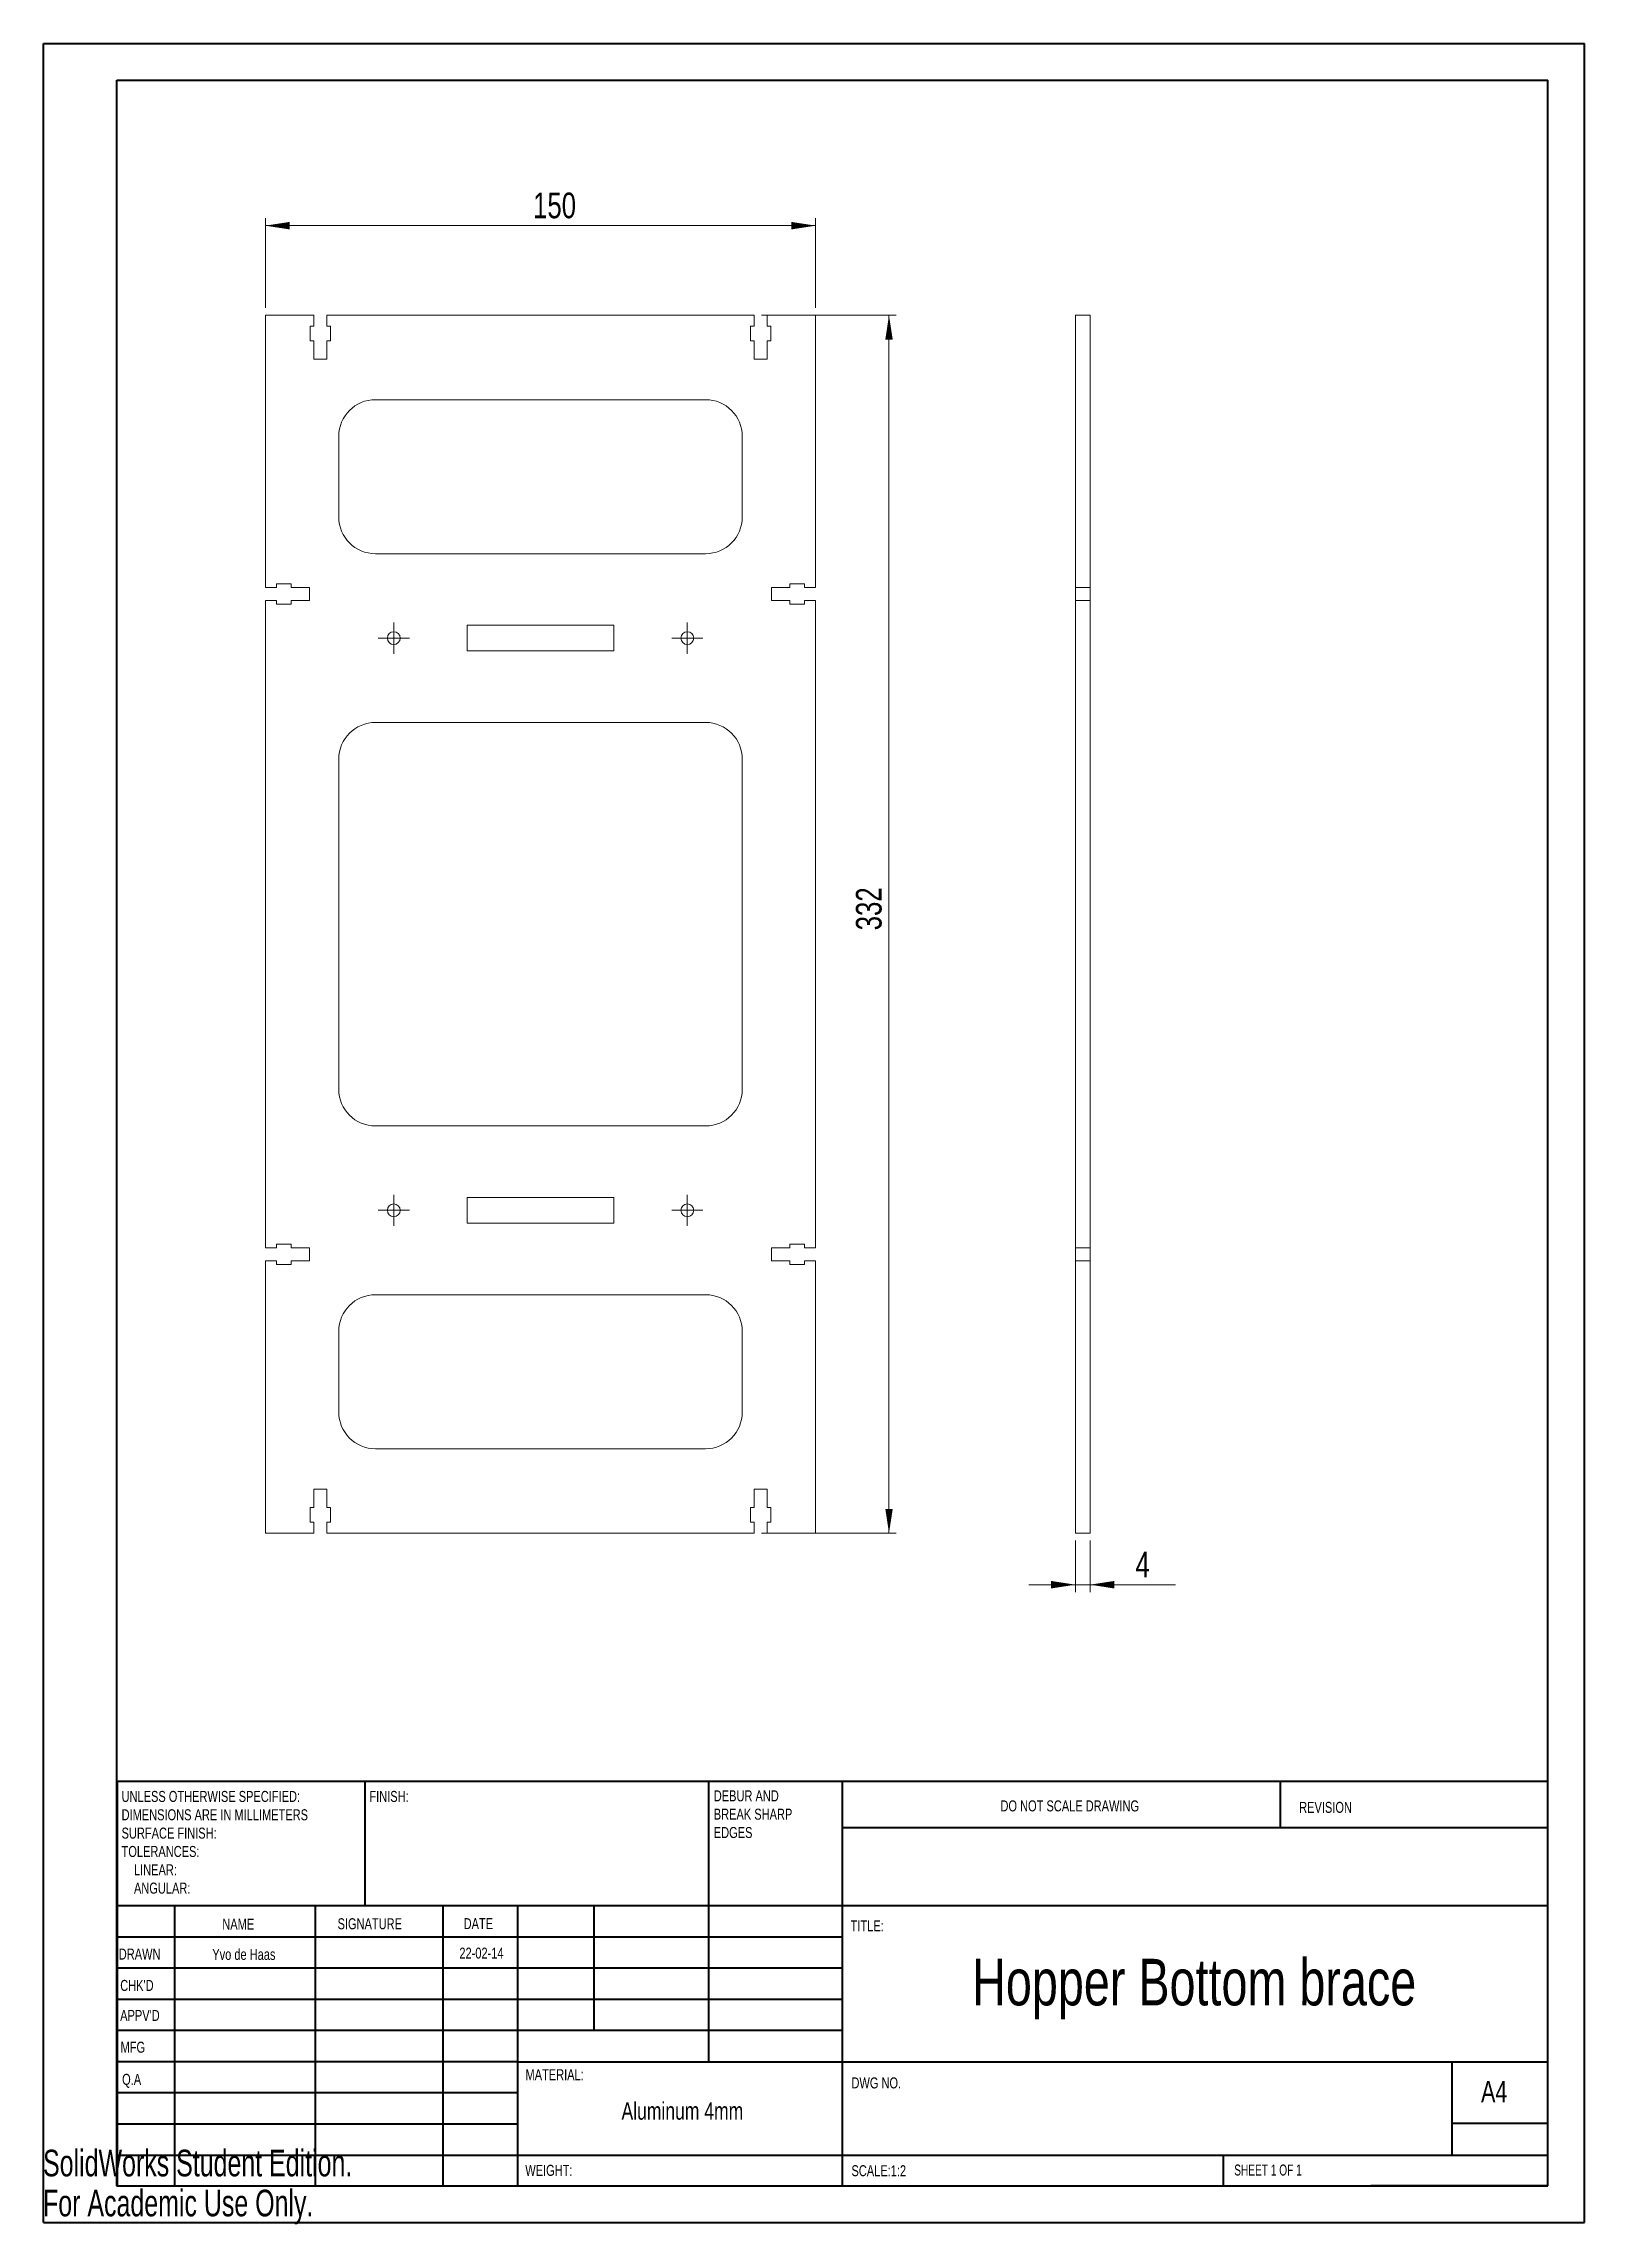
# Model space of a CAD drawing. Header units: millimetres. Extents: x 0 to 210, y 0 to 297.
import ezdxf

# ---------------------------------------------------------------- set-up
doc = ezdxf.new("R2010")
doc.units = ezdxf.units.MM
doc.styles.add('SLDTEXTSTYLE0', font='TXT', dxfattribs={"width": 0.75})
doc.styles.add('SLDTEXTSTYLE1', font='TXT', dxfattribs={"width": 0.6875})
doc.styles.add('SLDTEXTSTYLE2', font='TXT', dxfattribs={"width": 0.7})
doc.dimstyles.new('SLDDIMSTYLE0', dxfattribs={"dimtxt": 3.5, "dimasz": 3.302, "dimexe": 0, "dimexo": 0.0625, "dimgap": 0.875, "dimtad": 1, "dimlfac": 2, "dimrnd": 1e-09, "dimzin": 12, "dimdsep": 46, "dimtxsty": 'SLDTEXTSTYLE0', "dimsah": 1, "dimcen": 0.09, "dimadec": 0, "dimazin": 3, "dimtfac": 1, "dimtofl": 0, "dimtmove": 0, "dimatfit": 3, "dimfxl": 0, "dimfrac": 2, "dimtolj": 1, "dimtzin": 12, "dimarcsym": 0})
doc.dimstyles.new('SLDDIMSTYLE1', dxfattribs={"dimtxt": 3.5, "dimasz": 3.302, "dimexe": 0, "dimexo": 0.0625, "dimgap": 0.875, "dimtad": 1, "dimlfac": 2, "dimrnd": 1e-09, "dimzin": 12, "dimdsep": 46, "dimtxsty": 'SLDTEXTSTYLE0', "dimsah": 1, "dimcen": 0.09, "dimadec": 0, "dimazin": 3, "dimtfac": 1, "dimtmove": 0, "dimatfit": 0, "dimfxl": 0, "dimfrac": 2, "dimtolj": 1, "dimtzin": 12, "dimarcsym": 0})

# ---------------------------------------------------------------- blocks, each defined once
blk = doc.blocks.new('SW_NOTE_0')
at = {"color": 0, "linetype": 'Continuous', "lineweight": 0, "char_height": 1.5, "attachment_point": 1, "style": 'SLDTEXTSTYLE0'}
for s, insert in [('DEBUR AND', (0, 1.93)), ('BREAK SHARP', (0, -0.57)), ('EDGES', (0, -3.07))]:
    blk.add_mtext(s, dxfattribs=dict(at, insert=insert))
blk = doc.blocks.new('SW_NOTE_1')
at = {"color": 0, "linetype": 'Continuous', "lineweight": 0, "char_height": 1.5, "attachment_point": 1, "style": 'SLDTEXTSTYLE0'}
for s, insert in [('UNLESS OTHERWISE SPECIFIED:', (0, 1.93)), ('DIMENSIONS ARE IN MILLIMETERS', (0, -0.57)), ('TOLERANCES:', (0, -5.57)), ('SURFACE FINISH:', (0, -3.07)), ('LINEAR:', (1.69, -8.07)), ('ANGULAR:', (1.69, -10.57))]:
    blk.add_mtext(s, dxfattribs=dict(at, insert=insert))
blk = doc.blocks.new('_D')
at = {"color": 7, "linetype": 'Continuous', "lineweight": 0}
for p, q in [((30.3, 261.18), (30.3, 273.4)), ((30.3, 272.4), (105.3, 272.4)), ((105.3, 261.18), (105.3, 273.4))]:
    blk.add_line(p, q, dxfattribs=at)
for points in [[(30.3, 272.4), (33.61, 271.89), (33.61, 272.91)], [(105.3, 272.4), (102, 272.91), (102, 271.89)]]:
    blk.add_solid(points, dxfattribs=at)
at = {"color": 7, "linetype": 'Continuous', "lineweight": 0, "insert": (66.79, 276.91, 1.05), "char_height": 3.5, "attachment_point": 1, "style": 'SLDTEXTSTYLE0'}
blk.add_mtext('150', dxfattribs=at)
blk = doc.blocks.new('_D_1')
at = {"color": 7, "linetype": 'Continuous', "lineweight": 0}
for p, q in [((97.93, 260.18), (116.3, 260.18)), ((115.3, 260.18), (115.3, 94.18)), ((97.93, 94.18), (116.3, 94.18))]:
    blk.add_line(p, q, dxfattribs=at)
for points in [[(115.3, 260.18), (114.8, 256.88), (115.81, 256.88)], [(115.3, 94.18), (115.81, 97.48), (114.8, 97.48)]]:
    blk.add_solid(points, dxfattribs=at)
at = {"color": 7, "linetype": 'Continuous', "lineweight": 0, "insert": (110.79, 176.35, 1.05), "char_height": 3.5, "attachment_point": 1, "rotation": 90, "style": 'SLDTEXTSTYLE0'}
blk.add_mtext('332', dxfattribs=at)
blk = doc.blocks.new('SW_CENTERMARKSYMBOL_0')
at = {"color": 0, "linetype": 'Continuous', "lineweight": 0}
for p, q in [((-1.25, 0), (-2.125, 0)), ((0, 0), (-1.25, 0)), ((0, 1.25), (0, 2.125)), ((0, 0), (0, 1.25)), ((0, 0), (0, -1.25)), ((0, 0), (1.25, 0)), ((1.25, 0), (2.125, 0)), ((0, -1.25), (0, -2.125))]:
    blk.add_line(p, q, dxfattribs=at)
blk = doc.blocks.new('SW_CENTERMARKSYMBOL_1')
at = {"color": 0, "linetype": 'Continuous', "lineweight": 0}
for p, q in [((-1.25, 0), (-2.125, 0)), ((0, 0), (-1.25, 0)), ((0, 1.25), (0, 2.125)), ((0, 0), (0, 1.25)), ((0, 0), (0, -1.25)), ((0, 0), (1.25, 0)), ((1.25, 0), (2.125, 0)), ((0, -1.25), (0, -2.125))]:
    blk.add_line(p, q, dxfattribs=at)
blk = doc.blocks.new('SW_CENTERMARKSYMBOL_2')
at = {"color": 0, "linetype": 'Continuous', "lineweight": 0}
for p, q in [((-1.25, 0), (-2.125, 0)), ((0, 0), (-1.25, 0)), ((0, 1.25), (0, 2.125)), ((0, 0), (0, 1.25)), ((0, 0), (0, -1.25)), ((0, 0), (1.25, 0)), ((1.25, 0), (2.125, 0)), ((0, -1.25), (0, -2.125))]:
    blk.add_line(p, q, dxfattribs=at)
blk = doc.blocks.new('SW_CENTERMARKSYMBOL_3')
at = {"color": 0, "linetype": 'Continuous', "lineweight": 0}
for p, q in [((-1.25, 0), (-2.125, 0)), ((0, 0), (-1.25, 0)), ((0, 1.25), (0, 2.125)), ((0, 0), (0, 1.25)), ((0, 0), (0, -1.25)), ((0, 0), (1.25, 0)), ((1.25, 0), (2.125, 0)), ((0, -1.25), (0, -2.125))]:
    blk.add_line(p, q, dxfattribs=at)
blk = doc.blocks.new('_D_2')
at = {"color": 7, "linetype": 'Continuous', "lineweight": 0}
for p, q in [((140.7, 93.18), (140.7, 86.15)), ((142.7, 93.18), (142.7, 86.15)), ((140.7, 87.15), (134.35, 87.15)), ((140.7, 87.15), (142.7, 87.15)), ((142.7, 87.15), (154.33, 87.15))]:
    blk.add_line(p, q, dxfattribs=at)
for points in [[(140.7, 87.15), (137.4, 87.66), (137.4, 86.64)], [(142.7, 87.15), (146, 86.64), (146, 87.66)]]:
    blk.add_solid(points, dxfattribs=at)
at = {"color": 7, "linetype": 'Continuous', "lineweight": 0, "insert": (148.9, 91.66, 0.05), "char_height": 3.5, "attachment_point": 1, "style": 'SLDTEXTSTYLE0'}
blk.add_mtext('4', dxfattribs=at)

msp = doc.modelspace()

# ---------------------------------------------------------------- linework, layer by layer
at = {"color": 7, "linetype": 'Continuous', "lineweight": 40}
for p, q in [((0.0788, 0.2148), (0.0788, 297.2148)), ((0.0788, 297.2148), (210.0788, 297.2148)), ((210.0788, 0.2148), (210.0788, 297.2148)), ((210.0788, 292.2148), (210.0788, 297.2148)), ((10.0788, 292.2148), (205.0788, 292.2148)), ((10.0788, 5.2148), (10.0788, 292.2148)), ((205.0788, 5.2148), (205.0788, 292.2148)), ((10.1108, 60.3709), (205.0788, 60.3709)), ((10.1108, 60.3709), (10.1108, 5.1209)), ((43.9108, 43.3709), (43.9108, 60.3709)), ((90.7108, 60.3709), (90.7108, 22.1209)), ((108.9108, 60.3709), (108.9108, 5.1209)), ((168.6788, 54.0898), (168.6788, 60.4648)), ((205.0788, 53.9959), (108.9108, 53.9959)), ((205.0788, 43.3709), (10.1108, 43.3709)), ((17.9108, 43.3709), (17.9108, 5.1209)), ((37.1018, 43.3709), (37.1018, 5.1209)), ((54.5097, 43.3709), (54.5097, 5.1209)), ((64.7108, 5.1209), (64.7108, 43.3709)), ((75.1108, 26.3709), (75.1108, 43.3709)), ((108.9108, 39.1209), (10.1108, 39.1209)), ((108.9108, 34.8709), (10.1108, 34.8709)), ((108.9108, 30.6209), (10.1108, 30.6209)), ((108.9108, 26.3709), (10.1108, 26.3709)), ((64.7108, 22.1209), (10.1108, 22.1209)), ((64.7108, 22.1209), (205.0788, 22.1209)), ((192.0788, 9.4648), (192.0788, 22.2148)), ((64.7108, 17.8709), (10.1108, 17.8709)), ((64.7108, 13.6209), (10.1108, 13.6209)), ((205.0788, 13.7148), (192.0788, 13.7148)), ((10.1108, 9.3709), (205.0788, 9.3709)), ((160.8788, 5.2148), (160.8788, 9.4648)), ((10.0788, 5.2148), (205.0788, 5.2148)), ((205.0788, 5.2148), (180.9883, 5.2148)), ((0.0788, 0.2148), (210.0788, 0.2148))]:
    msp.add_line(p, q, dxfattribs=at)
at = {"color": 7, "linetype": 'Continuous', "lineweight": 15}
for p, q in [((30.3047, 260.1807), (30.3047, 223.0557)), ((36.9297, 260.1807), (30.3047, 260.1807)), ((36.9297, 258.6807), (36.4297, 258.6807)), ((36.4297, 258.6807), (36.4297, 256.6807)), ((36.9297, 260.1807), (36.9297, 258.6807)), ((38.6797, 258.6807), (38.6797, 260.1807)), ((96.9297, 260.1807), (38.6797, 260.1807)), ((39.1797, 258.6807), (38.6797, 258.6807)), ((39.1797, 256.6807), (39.1797, 258.6807)), ((96.9297, 258.6807), (96.4297, 258.6807)), ((96.4297, 258.6807), (96.4297, 256.6807)), ((96.9297, 260.1807), (96.9297, 258.6807)), ((98.6797, 258.6807), (98.6797, 260.1807)), ((105.3047, 260.1807), (98.6797, 260.1807)), ((99.1797, 258.6807), (98.6797, 258.6807)), ((99.1797, 256.6807), (99.1797, 258.6807)), ((105.3047, 223.0557), (105.3047, 260.1807)), ((140.7025, 223.0557), (140.7025, 260.1807)), ((142.7025, 260.1807), (140.7025, 260.1807)), ((142.7025, 223.0557), (142.7025, 260.1807)), ((36.4297, 256.6807), (36.9297, 256.6807)), ((36.9297, 256.6807), (36.9297, 254.1807)), ((38.6797, 254.1807), (38.6797, 256.6807)), ((38.6797, 256.6807), (39.1797, 256.6807)), ((96.4297, 256.6807), (96.9297, 256.6807)), ((96.9297, 256.6807), (96.9297, 254.1807)), ((98.6797, 254.1807), (98.6797, 256.6807)), ((98.6797, 256.6807), (99.1797, 256.6807)), ((36.9297, 254.1807), (38.6797, 254.1807)), ((96.9297, 254.1807), (98.6797, 254.1807)), ((90.3047, 248.6807), (45.3047, 248.6807)), ((40.3047, 243.6807), (40.3047, 232.6807)), ((95.3047, 232.6807), (95.3047, 243.6807)), ((45.3047, 227.6807), (90.3047, 227.6807)), ((31.8047, 223.0557), (30.3047, 223.0557)), ((33.8047, 223.5557), (31.8047, 223.5557)), ((31.8047, 223.5557), (31.8047, 223.0557)), ((33.8047, 223.0557), (33.8047, 223.5557)), ((36.3047, 223.0557), (33.8047, 223.0557)), ((36.3047, 221.3057), (36.3047, 223.0557)), ((101.8047, 223.0557), (99.3047, 223.0557)), ((99.3047, 223.0557), (99.3047, 221.3057)), ((103.8047, 223.5557), (101.8047, 223.5557)), ((101.8047, 223.5557), (101.8047, 223.0557)), ((103.8047, 223.0557), (103.8047, 223.5557)), ((105.3047, 223.0557), (103.8047, 223.0557)), ((142.7025, 223.0557), (140.7025, 223.0557)), ((140.7025, 223.0557), (140.7025, 221.3057)), ((142.7025, 223.0557), (142.7025, 221.3057)), ((30.3047, 221.3057), (31.8047, 221.3057)), ((30.3047, 221.3057), (30.3047, 133.0557)), ((31.8047, 221.3057), (31.8047, 220.8057)), ((31.8047, 220.8057), (33.8047, 220.8057)), ((33.8047, 220.8057), (33.8047, 221.3057)), ((33.8047, 221.3057), (36.3047, 221.3057)), ((99.3047, 221.3057), (101.8047, 221.3057)), ((101.8047, 221.3057), (101.8047, 220.8057)), ((101.8047, 220.8057), (103.8047, 220.8057)), ((103.8047, 220.8057), (103.8047, 221.3057)), ((103.8047, 221.3057), (105.3047, 221.3057)), ((105.3047, 133.0557), (105.3047, 221.3057)), ((140.7025, 133.0557), (140.7025, 221.3057)), ((142.7025, 221.3057), (140.7025, 221.3057)), ((142.7025, 133.0557), (142.7025, 221.3057)), ((77.8047, 217.9307), (57.8047, 217.9307)), ((57.8047, 217.9307), (57.8047, 214.4307)), ((77.8047, 214.4307), (77.8047, 217.9307)), ((57.8047, 214.4307), (77.8047, 214.4307)), ((90.3047, 204.6807), (45.3047, 204.6807)), ((40.3047, 199.6807), (40.3047, 154.6807)), ((95.3047, 154.6807), (95.3047, 199.6807)), ((45.3047, 149.6807), (90.3047, 149.6807)), ((77.8047, 139.9307), (57.8047, 139.9307)), ((57.8047, 139.9307), (57.8047, 136.4307)), ((77.8047, 136.4307), (77.8047, 139.9307)), ((57.8047, 136.4307), (77.8047, 136.4307)), ((31.8047, 133.0557), (30.3047, 133.0557)), ((30.3047, 131.3057), (31.8047, 131.3057)), ((30.3047, 131.3057), (30.3047, 94.1807)), ((33.8047, 133.5557), (31.8047, 133.5557)), ((31.8047, 133.5557), (31.8047, 133.0557)), ((31.8047, 131.3057), (31.8047, 130.8057)), ((31.8047, 130.8057), (33.8047, 130.8057)), ((33.8047, 133.0557), (33.8047, 133.5557)), ((36.3047, 133.0557), (33.8047, 133.0557)), ((33.8047, 130.8057), (33.8047, 131.3057)), ((33.8047, 131.3057), (36.3047, 131.3057)), ((36.3047, 131.3057), (36.3047, 133.0557)), ((101.8047, 133.0557), (99.3047, 133.0557)), ((99.3047, 133.0557), (99.3047, 131.3057)), ((99.3047, 131.3057), (101.8047, 131.3057)), ((103.8047, 133.5557), (101.8047, 133.5557)), ((101.8047, 133.5557), (101.8047, 133.0557)), ((101.8047, 131.3057), (101.8047, 130.8057)), ((101.8047, 130.8057), (103.8047, 130.8057)), ((103.8047, 133.0557), (103.8047, 133.5557)), ((105.3047, 133.0557), (103.8047, 133.0557)), ((103.8047, 130.8057), (103.8047, 131.3057)), ((103.8047, 131.3057), (105.3047, 131.3057)), ((105.3047, 94.1807), (105.3047, 131.3057)), ((142.7025, 133.0557), (140.7025, 133.0557)), ((140.7025, 133.0557), (140.7025, 131.3057)), ((140.7025, 94.1807), (140.7025, 131.3057)), ((142.7025, 131.3057), (140.7025, 131.3057)), ((142.7025, 133.0557), (142.7025, 131.3057)), ((142.7025, 94.1807), (142.7025, 131.3057)), ((90.3047, 126.6807), (45.3047, 126.6807)), ((40.3047, 121.6807), (40.3047, 110.6807)), ((95.3047, 110.6807), (95.3047, 121.6807)), ((45.3047, 105.6807), (90.3047, 105.6807)), ((38.6797, 100.1807), (36.9297, 100.1807)), ((36.9297, 100.1807), (36.9297, 97.6807)), ((38.6797, 97.6807), (38.6797, 100.1807)), ((98.6797, 100.1807), (96.9297, 100.1807)), ((96.9297, 100.1807), (96.9297, 97.6807)), ((98.6797, 97.6807), (98.6797, 100.1807)), ((36.9297, 97.6807), (36.4297, 97.6807)), ((36.4297, 97.6807), (36.4297, 95.6807)), ((36.4297, 95.6807), (36.9297, 95.6807)), ((36.9297, 95.6807), (36.9297, 94.1807)), ((39.1797, 97.6807), (38.6797, 97.6807)), ((38.6797, 94.1807), (38.6797, 95.6807)), ((38.6797, 95.6807), (39.1797, 95.6807)), ((39.1797, 95.6807), (39.1797, 97.6807)), ((96.9297, 97.6807), (96.4297, 97.6807)), ((96.4297, 97.6807), (96.4297, 95.6807)), ((96.4297, 95.6807), (96.9297, 95.6807)), ((96.9297, 95.6807), (96.9297, 94.1807)), ((99.1797, 97.6807), (98.6797, 97.6807)), ((98.6797, 94.1807), (98.6797, 95.6807)), ((98.6797, 95.6807), (99.1797, 95.6807)), ((99.1797, 95.6807), (99.1797, 97.6807)), ((30.3047, 94.1807), (36.9297, 94.1807)), ((38.6797, 94.1807), (96.9297, 94.1807)), ((98.6797, 94.1807), (105.3047, 94.1807)), ((142.7025, 94.1807), (140.7025, 94.1807))]:
    msp.add_line(p, q, dxfattribs=at)
for centre in [(47.8047, 216.1807), (87.8047, 216.1807), (47.8047, 138.1807), (87.8047, 138.1807)]:
    msp.add_circle(centre, 0.875, dxfattribs=at)
for centre, start, end in [((45.3047, 243.6807), 90, 180), ((90.3047, 243.6807), 0, 90), ((45.3047, 232.6807), 180, 270), ((90.3047, 232.6807), 270, 0), ((45.3047, 199.6807), 90, 180), ((90.3047, 199.6807), 0, 90), ((45.3047, 154.6807), 180, 270), ((90.3047, 154.6807), 270, 0), ((45.3047, 121.6807), 90, 180), ((90.3047, 121.6807), 0, 90), ((45.3047, 110.6807), 180, 270), ((90.3047, 110.6807), 270, 0)]:
    msp.add_arc(centre, 5, start, end, dxfattribs=at)

# ---------------------------------------------------------------- block references
at = {"color": 7, "linetype": 'Continuous', "lineweight": 0}
for name, p in [('SW_CENTERMARKSYMBOL_2', (47.8047, 216.1807)), ('SW_CENTERMARKSYMBOL_3', (87.8047, 216.1807)), ('SW_CENTERMARKSYMBOL_0', (47.8047, 138.1807)), ('SW_CENTERMARKSYMBOL_1', (87.8047, 138.1807)), ('SW_NOTE_1', (10.7045, 57.1083)), ('SW_NOTE_0', (91.42, 57.1904))]:
    msp.add_blockref(name, p, dxfattribs=at)

# ---------------------------------------------------------------- texts
for s, insert, char_height, attachment_point, style in [('FINISH:', (44.4821, 59.0402), 1.5, 1, 'SLDTEXTSTYLE0'), ('DO NOT SCALE DRAWING', (130.4935, 57.7478), 1.5, 1, 'SLDTEXTSTYLE0'), ('REVISION', (171.2064, 57.5497), 1.5, 1, 'SLDTEXTSTYLE0'), ('NAME', (24.4331, 41.6224), 1.5, 1, 'SLDTEXTSTYLE0'), ('SIGNATURE', (40.1444, 41.6827), 1.5, 1, 'SLDTEXTSTYLE0'), ('DATE', (57.3255, 41.6971), 1.5, 1, 'SLDTEXTSTYLE0'), ('TITLE:', (110.067, 41.3993), 1.5, 1, 'SLDTEXTSTYLE0'), ('DRAWN', (10.323, 37.5506), 1.5, 1, 'SLDTEXTSTYLE0'), ('Yvo de Haas', (27.374, 37.5043), 1.4986, 2, 'SLDTEXTSTYLE0'), ('22-02-14', (59.7545, 37.68), 1.4986, 2, 'SLDTEXTSTYLE0'), ('Hopper Bottom brace', (156.8968, 36.1558), 6.35, 2, 'SLDTEXTSTYLE0'), ("CHK'D", (10.5213, 33.2753), 1.5, 1, 'SLDTEXTSTYLE0'), ("APPV'D", (10.5125, 29.1852), 1.5, 1, 'SLDTEXTSTYLE0'), ('MFG', (10.566, 24.8546), 1.5, 1, 'SLDTEXTSTYLE0'), ('MATERIAL:', (65.7567, 21.107), 1.5, 1, 'SLDTEXTSTYLE0'), ('Q.A', (10.7799, 20.4706), 1.5, 1, 'SLDTEXTSTYLE0'), ('DWG NO.', (110.1848, 19.9896), 1.5, 1, 'SLDTEXTSTYLE0'), ('A4', (195.9998, 19.5152), 2.91042, 1, 'SLDTEXTSTYLE0'), ('Aluminum 4mm', (87.1391, 16.6065), 2.38125, 2, 'SLDTEXTSTYLE0'), ('WEIGHT:', (65.7286, 8.0702), 1.4986, 1, 'SLDTEXTSTYLE0'), ('SCALE:1:2', (110.1848, 8.021), 1.5, 1, 'SLDTEXTSTYLE0'), ('SHEET 1 OF 1', (162.3571, 8.1149), 1.5, 1, 'SLDTEXTSTYLE1')]:
    msp.add_mtext(s, dxfattribs=dict(at, insert=insert, char_height=char_height, attachment_point=attachment_point, style=style))
at = {"color": 7, "linetype": 'Continuous', "char_height": 3.633, "attachment_point": 1, "style": 'SLDTEXTSTYLE2'}
for s, insert in [('SolidWorks Student Edition.', (0, 10.1327)), ('For Academic Use Only.', (0, 4.6832))]:
    msp.add_mtext(s, dxfattribs=dict(at, insert=insert))

# ---------------------------------------------------------------- dimensions: what is measured, and where the dimension line sits
at = {"color": 7, "linetype": 'Continuous', "lineweight": 0}
for base, p1, p2, dimstyle, picture, middle in [((105.3047, 272.4007), (30.3047, 260.1807), (105.3047, 260.1807), 'SLDDIMSTYLE0', '_D', (72.0889, 272.4007)), ((142.7025, 87.1479), (140.7025, 94.1807), (142.7025, 94.1807), 'SLDDIMSTYLE1', '_D_2', (151.6101, 87.1479))]:
    dim = msp.add_linear_dim(base=base, p1=p1, p2=p2, dimstyle=dimstyle, dxfattribs=at)
    dim.commit()
    dim.dimension.update_dxf_attribs({"geometry": picture, "text_midpoint": middle, "dimtype": 160})
dim = msp.add_linear_dim(base=(115.3047, 94.1807), p1=(96.9297, 260.1807), p2=(96.9297, 94.1807), angle=90, dimstyle='SLDDIMSTYLE0', dxfattribs=at)
dim.commit()
dim.dimension.update_dxf_attribs({"geometry": '_D_1', "text_midpoint": (115.3047, 181.6509), "dimtype": 160})

doc.saveas('drawing.dxf')
